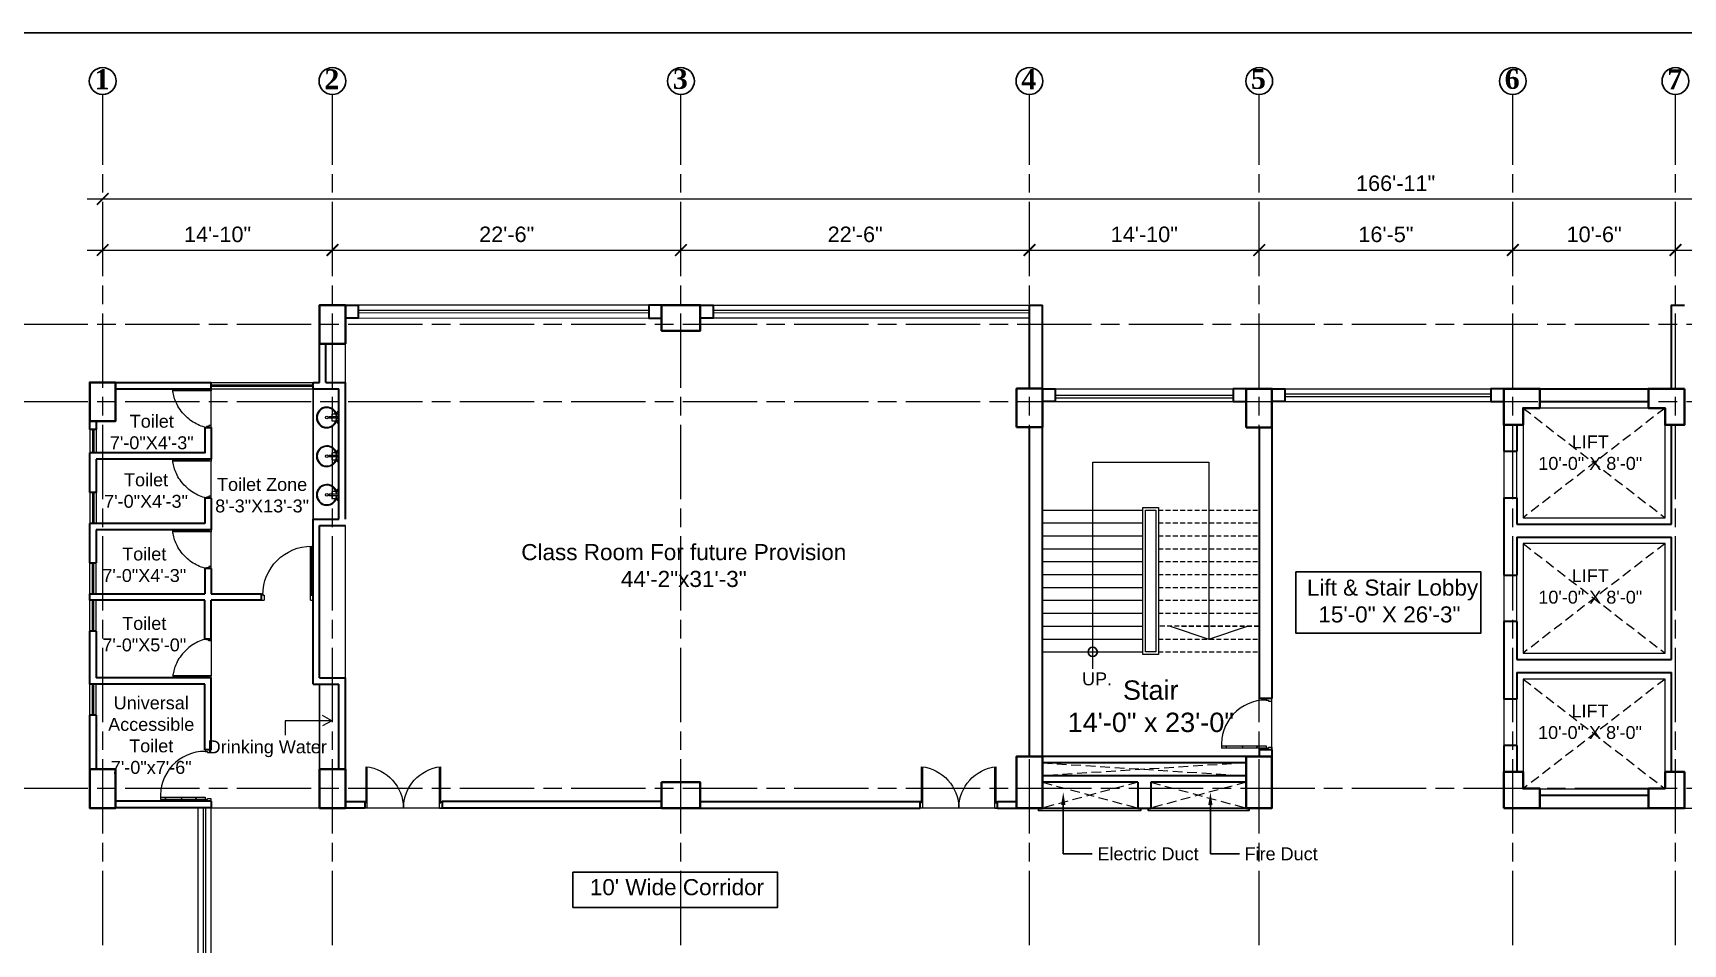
# Model space of a CAD drawing. Header units: inches. Extents: x -12 to 20935469, y -1604 to 24729220.
# Drawn here: x 20831996 to 20833275, y 24710768 to 24711474 of the extents above; entities that cross this region are included whole.
import ezdxf
from ezdxf import colors
from ezdxf.entities.mleader import LeaderData, LeaderLine
from ezdxf.math import Vec2, Vec3

# ---------------------------------------------------------------- set-up
doc = ezdxf.new("R2010")
doc.units = ezdxf.units.IN
doc.header["$LTSCALE"] = 0.03
doc.header["$MEASUREMENT"] = 0
doc.header["$PDMODE"] = 32
doc.header["$PDSIZE"] = 15
doc.linetypes.add('ACAD_ISO08W100', pattern=[36, 24, -3, 6, -3])
doc.linetypes.add('DASHED2', pattern=[0.375, 0.25, -0.125])
for name, color, linetype, lineweight in [('column', 1, 'Continuous', 40), ('Dim Line', 252, 'Continuous', 13), ('Door', 7, 'Continuous', 18), ('Dot', 253, 'Continuous', 0), ('Gas', 21, 'Continuous', 5), ('Glass Line', 252, 'Continuous', 9), ('Grid Line', 252, 'Continuous', 18), ('Hatch', 253, 'Continuous', 15), ('Main Wall', 7, 'Continuous', 30), ('RAIL', 23, 'Continuous', 13), ('STAIR', 46, 'Continuous', 15), ('TOILET FIXTURE', 142, 'Continuous', 5), ('wind.', 150, 'Continuous', 20)]:
    doc.layers.add(name, color=color, linetype=linetype, lineweight=lineweight)
doc.layers.add('FUR', color=251, linetype='Continuous')
doc.layers.add('TEXT', color=7, linetype='Continuous')
doc.styles.add('2', font='swisscl.ttf')
doc.styles.add('RomanS', font='arial.ttf', dxfattribs={"height": 12})
doc.styles.get("Standard").update_dxf_attribs({"font": 'timesbd.ttf'})
doc.dimstyles.new('Aec_Arch_I', dxfattribs={"dimscale": 96, "dimtxt": 12, "dimasz": 0.09375, "dimexe": 0.125, "dimexo": 0.125, "dimgap": 0.0625, "dimtad": 1, "dimdec": 0, "dimzin": 3, "dimdsep": 46, "dimlunit": 4, "dimtxsty": 'RomanS', "dimblk1": 'ARCHTICK', "dimblk2": 'ARCHTICK', "dimsah": 1, "dimcen": 0.09375, "dimdle": 0.125, "dimadec": 0, "dimazin": 0, "dimtfac": 0.75, "dimtdec": 0, "dimtmove": 2, "dimatfit": 3, "dimldrblk": 'ARCHTICK', "dimfxl": 1, "dimfrac": 1, "dimtolj": 1, "dimtzin": 0, "dimarcsym": 0})

# ---------------------------------------------------------------- blocks, each defined once
blk = doc.blocks.new('_ArchTick')
at = {"color": 0, "linetype": 'ByBlock', "lineweight": 35, "const_width": 0.15}
blk.add_lwpolyline([(-0.5, -0.5), (0.5, 0.5)], dxfattribs=at)
blk = doc.blocks.new('*D14')
at = {"layer": 'Defpoints', "color": 0, "transparency": 16777216}
for p in [(20831126.3, 24724578.2), (20830948.3, 24724562.3), (20831126.3, 24724562.3)]:
    blk.add_point(p, dxfattribs=at)
at = {"layer": 'Dim Line', "color": 0, "lineweight": -2, "transparency": 16777216}
for p, q in [((20830948.3, 24724574.3), (20830948.3, 24724590.2)), ((20831126.3, 24724574.3), (20831126.3, 24724590.2)), ((20830936.3, 24724578.2), (20831138.3, 24724578.2))]:
    blk.add_line(p, q, dxfattribs=at)
at = {"layer": 'Dim Line', "color": 0, "lineweight": -2, "transparency": 16777216, "xscale": 9, "yscale": 9, "zscale": 9, "rotation": 180}
blk.add_blockref('_ArchTick', (20830948.3, 24724578.2), dxfattribs=at)
at = {"layer": 'Dim Line', "color": 0, "lineweight": -2, "transparency": 16777216, "xscale": 9, "yscale": 9, "zscale": 9}
blk.add_blockref('_ArchTick', (20831126.3, 24724578.2), dxfattribs=at)
at = {"layer": 'Dim Line', "color": 0, "transparency": 16777216, "insert": (20831037.3, 24724590.3), "char_height": 12, "attachment_point": 5, "style": 'RomanS'}
blk.add_mtext('\\A1;14\'-10"', dxfattribs=at)
blk = doc.blocks.new('*D7')
at = {"layer": 'Defpoints', "color": 0, "transparency": 16777216}
for p in [(20831396.3, 24724578.2), (20831396.3, 24724578.2), (20831126.3, 24724562.3)]:
    blk.add_point(p, dxfattribs=at)
at = {"layer": 'Dim Line', "color": 0, "lineweight": -2, "transparency": 16777216}
for p, q in [((20831126.3, 24724574.3), (20831126.3, 24724590.2)), ((20831114.3, 24724578.2), (20831408.3, 24724578.2))]:
    blk.add_line(p, q, dxfattribs=at)
at = {"layer": 'Dim Line', "color": 0, "lineweight": -2, "transparency": 16777216, "xscale": 9, "yscale": 9, "zscale": 9, "rotation": 180}
blk.add_blockref('_ArchTick', (20831126.3, 24724578.2), dxfattribs=at)
at = {"layer": 'Dim Line', "color": 0, "lineweight": -2, "transparency": 16777216, "xscale": 9, "yscale": 9, "zscale": 9}
blk.add_blockref('_ArchTick', (20831396.3, 24724578.2), dxfattribs=at)
at = {"layer": 'Dim Line', "color": 0, "transparency": 16777216, "insert": (20831261.3, 24724590.3), "char_height": 12, "attachment_point": 5, "style": 'RomanS'}
blk.add_mtext('\\A1;22\'-6"', dxfattribs=at)
blk = doc.blocks.new('*D8')
at = {"layer": 'Defpoints', "color": 0, "transparency": 16777216}
for p in [(20831396.3, 24724578.2), (20831666.3, 24724578.2), (20831666.3, 24724578.2)]:
    blk.add_point(p, dxfattribs=at)
at = {"layer": 'Dim Line', "color": 0, "lineweight": -2, "transparency": 16777216}
blk.add_line((20831384.3, 24724578.2), (20831678.3, 24724578.2), dxfattribs=at)
at = {"layer": 'Dim Line', "color": 0, "lineweight": -2, "transparency": 16777216, "xscale": 9, "yscale": 9, "zscale": 9, "rotation": 180}
blk.add_blockref('_ArchTick', (20831396.3, 24724578.2), dxfattribs=at)
at = {"layer": 'Dim Line', "color": 0, "lineweight": -2, "transparency": 16777216, "xscale": 9, "yscale": 9, "zscale": 9}
blk.add_blockref('_ArchTick', (20831666.3, 24724578.2), dxfattribs=at)
at = {"layer": 'Dim Line', "color": 0, "transparency": 16777216, "insert": (20831531.3, 24724590.3), "char_height": 12, "attachment_point": 5, "style": 'RomanS'}
blk.add_mtext('\\A1;22\'-6"', dxfattribs=at)
blk = doc.blocks.new('*D9')
at = {"layer": 'Defpoints', "color": 0, "transparency": 16777216}
for p in [(20831666.3, 24724578.2), (20831844.3, 24724578.2), (20831844.3, 24724578.2)]:
    blk.add_point(p, dxfattribs=at)
at = {"layer": 'Dim Line', "color": 0, "lineweight": -2, "transparency": 16777216}
blk.add_line((20831654.3, 24724578.2), (20831856.3, 24724578.2), dxfattribs=at)
at = {"layer": 'Dim Line', "color": 0, "lineweight": -2, "transparency": 16777216, "xscale": 9, "yscale": 9, "zscale": 9, "rotation": 180}
blk.add_blockref('_ArchTick', (20831666.3, 24724578.2), dxfattribs=at)
at = {"layer": 'Dim Line', "color": 0, "lineweight": -2, "transparency": 16777216, "xscale": 9, "yscale": 9, "zscale": 9}
blk.add_blockref('_ArchTick', (20831844.3, 24724578.2), dxfattribs=at)
at = {"layer": 'Dim Line', "color": 0, "transparency": 16777216, "insert": (20831755.3, 24724590.3), "char_height": 12, "attachment_point": 5, "style": 'RomanS'}
blk.add_mtext('\\A1;14\'-10"', dxfattribs=at)
blk = doc.blocks.new('*D21')
at = {"layer": 'Defpoints', "color": 0, "transparency": 16777216}
for p in [(20831844.3, 24724578.2), (20832040.8, 24724578.2), (20832040.8, 24724578.2)]:
    blk.add_point(p, dxfattribs=at)
at = {"layer": 'Dim Line', "color": 0, "lineweight": -2, "transparency": 16777216}
for p, q in [((20831832.3, 24724578.2), (20832052.8, 24724578.2)), ((20831844.3, 24724566.2), (20831844.3, 24724566.2)), ((20832040.8, 24724566.2), (20832040.8, 24724566.2))]:
    blk.add_line(p, q, dxfattribs=at)
at = {"layer": 'Dim Line', "color": 0, "lineweight": -2, "transparency": 16777216, "xscale": 9, "yscale": 9, "zscale": 9, "rotation": 180}
blk.add_blockref('_ArchTick', (20831844.3, 24724578.2), dxfattribs=at)
at = {"layer": 'Dim Line', "color": 0, "lineweight": -2, "transparency": 16777216, "xscale": 9, "yscale": 9, "zscale": 9}
blk.add_blockref('_ArchTick', (20832040.8, 24724578.2), dxfattribs=at)
at = {"layer": 'Dim Line', "color": 0, "transparency": 16777216, "insert": (20831942.5, 24724590.3), "char_height": 12, "attachment_point": 5, "style": 'RomanS'}
blk.add_mtext('\\A1;16\'-5"', dxfattribs=at)
blk = doc.blocks.new('*D22')
at = {"layer": 'Defpoints', "color": 0, "transparency": 16777216}
for p in [(20832040.8, 24724578.2), (20832166.8, 24724578.2), (20832166.8, 24724578.2)]:
    blk.add_point(p, dxfattribs=at)
at = {"layer": 'Dim Line', "color": 0, "lineweight": -2, "transparency": 16777216}
for p, q in [((20832028.8, 24724578.2), (20832178.8, 24724578.2)), ((20832040.8, 24724566.2), (20832040.8, 24724566.2)), ((20832166.8, 24724566.2), (20832166.8, 24724566.2))]:
    blk.add_line(p, q, dxfattribs=at)
at = {"layer": 'Dim Line', "color": 0, "lineweight": -2, "transparency": 16777216, "xscale": 9, "yscale": 9, "zscale": 9, "rotation": 180}
blk.add_blockref('_ArchTick', (20832040.8, 24724578.2), dxfattribs=at)
at = {"layer": 'Dim Line', "color": 0, "lineweight": -2, "transparency": 16777216, "xscale": 9, "yscale": 9, "zscale": 9}
blk.add_blockref('_ArchTick', (20832166.8, 24724578.2), dxfattribs=at)
at = {"layer": 'Dim Line', "color": 0, "transparency": 16777216, "insert": (20832103.8, 24724590.3), "char_height": 12, "attachment_point": 5, "style": 'RomanS'}
blk.add_mtext('\\A1;10\'-6"', dxfattribs=at)
blk = doc.blocks.new('*D23')
at = {"layer": 'Defpoints', "color": 0, "transparency": 16777216}
for p in [(20832166.8, 24724578.2), (20832473.8, 24724578.2), (20832473.8, 24724578.2)]:
    blk.add_point(p, dxfattribs=at)
at = {"layer": 'Dim Line', "color": 0, "lineweight": -2, "transparency": 16777216}
for p, q in [((20832154.8, 24724578.2), (20832485.8, 24724578.2)), ((20832166.8, 24724566.2), (20832166.8, 24724566.2)), ((20832473.8, 24724566.2), (20832473.8, 24724566.2))]:
    blk.add_line(p, q, dxfattribs=at)
at = {"layer": 'Dim Line', "color": 0, "lineweight": -2, "transparency": 16777216, "xscale": 9, "yscale": 9, "zscale": 9, "rotation": 180}
blk.add_blockref('_ArchTick', (20832166.8, 24724578.2), dxfattribs=at)
at = {"layer": 'Dim Line', "color": 0, "lineweight": -2, "transparency": 16777216, "xscale": 9, "yscale": 9, "zscale": 9}
blk.add_blockref('_ArchTick', (20832473.8, 24724578.2), dxfattribs=at)
at = {"layer": 'Dim Line', "color": 0, "transparency": 16777216, "insert": (20832320.3, 24724590.3), "char_height": 12, "attachment_point": 5, "style": 'RomanS'}
blk.add_mtext('\\A1;25\'-7"', dxfattribs=at)
blk = doc.blocks.new('*D13')
at = {"layer": 'Defpoints', "color": 0, "transparency": 16777216}
for p in [(20830948.3, 24724610.7), (20832951.8, 24724617.8), (20832951.8, 24724610.7)]:
    blk.add_point(p, dxfattribs=at)
at = {"layer": 'Dim Line', "color": 0, "lineweight": -2, "transparency": 16777216}
for p, q in [((20830948.3, 24724622.7), (20830948.3, 24724629.8)), ((20832951.8, 24724622.7), (20832951.8, 24724629.8)), ((20830936.3, 24724617.8), (20832963.8, 24724617.8))]:
    blk.add_line(p, q, dxfattribs=at)
at = {"layer": 'Dim Line', "color": 0, "lineweight": -2, "transparency": 16777216, "xscale": 9, "yscale": 9, "zscale": 9, "rotation": 180}
blk.add_blockref('_ArchTick', (20830948.3, 24724617.8), dxfattribs=at)
at = {"layer": 'Dim Line', "color": 0, "lineweight": -2, "transparency": 16777216, "xscale": 9, "yscale": 9, "zscale": 9}
blk.add_blockref('_ArchTick', (20832951.8, 24724617.8), dxfattribs=at)
at = {"layer": 'Dim Line', "color": 0, "transparency": 16777216, "insert": (20831950, 24724629.9), "char_height": 12, "attachment_point": 5, "style": 'RomanS'}
blk.add_mtext('\\A1;166\'-11"', dxfattribs=at)
blk = doc.blocks.new('A$C36295410')
at = {"layer": 'Door'}
for p, q in [((1, 4), (1, 32)), ((2, 0), (2, 32)), ((58, 0), (58, 32)), ((59, 4), (59, 32)), ((1, 5), (0, 5)), ((2, 4), (1, 4)), ((58, 4), (59, 4)), ((59, 5), (60, 5)), ((2, 0), (0, 0)), ((58, 0), (60, 0))]:
    blk.add_line(p, q, dxfattribs=at)
for centre, start, end in [((-2.5, -0.3), 0.5906, 83.7783), ((62.5, -0.3), 96.2217, 179.4094)]:
    blk.add_arc(centre, 32.5, start, end, dxfattribs=at)
blk = doc.blocks.new('Door_45')
at = {"layer": 'Door'}
for p, q in [((1.5, 5), (1.5, 44)), ((3.5, 44), (3.5, 5)), ((1.5, 40), (2.2, 40)), ((2.2, 40), (2.2, 39.5)), ((2.2, 39.5), (2.7, 39.5)), ((2.7, 39.5), (2.7, 40)), ((2.7, 40), (3.5, 40)), ((1.5, 25.8), (2.2, 25.8)), ((2.2, 25.8), (2.2, 25.3)), ((2.2, 25.3), (2.7, 25.3)), ((2.7, 25.8), (3.5, 25.8)), ((2.7, 25.3), (2.7, 25.8)), ((0, 0), (0, 5)), ((0, 5), (1.5, 5)), ((1.5, 12.6), (2.2, 12.6)), ((3.5, 5), (1.5, 5)), ((1.5, 5), (1.5, 3)), ((1.5, 3), (2.5, 3)), ((2.2, 12.6), (2.2, 13.1)), ((2.2, 13.1), (2.7, 13.1)), ((2.5, 3), (2.5, 0)), ((2.7, 13.1), (2.7, 12.6)), ((2.7, 12.6), (3.5, 12.6)), ((42.5, 3), (42.5, 0)), ((43.5, 3), (42.5, 3)), ((45, 5), (43.5, 5)), ((43.5, 5), (43.5, 3)), ((45, 0), (45, 5)), ((2.5, 0), (0, 0)), ((42.5, 0), (45, 0))]:
    blk.add_line(p, q, dxfattribs=at)
blk.add_arc((4.7, 5.3), 38.8, 359.6233, 94.6685, dxfattribs=at)
blk = doc.blocks.new('sssss-flat-876')
at = {"layer": 'Door', "linetype": 'Continuous', "ltscale": 3}
blk.add_line((3666.5, 84027.2), (3666.5, 84055.7), dxfattribs=at)
at = {"layer": 'Door', "linetype": 'Continuous', "ltscale": 3, "extrusion": (-7.21527e-09, -3.35624e-18, 1), "elevation": 0}
for points in [[(3666.5, 84057.2), (3666.5, 84055.7), (3668.4, 84055.7), (3668.4, 84056.5), (3670.2, 84056.5), (3670.2, 84057.2)], [(3668.4, 84055.7), (3696.2, 84055.7), (3696.2, 84056.5), (3668.4, 84056.5)]]:
    blk.add_lwpolyline(points, close=True, dxfattribs=at)
at = {"layer": 'Door', "linetype": 'Continuous', "ltscale": 3, "flags": 128}
blk.add_lwpolyline([(3670.2, 84027.2, 0.04096), (3675.5, 84028.9, 0.082496), (3684.9, 84034.8, 0.052187), (3689.7, 84040, 0.043988), (3692.9, 84045, 0.036571), (3694.8, 84049.6, 0.034751), (3695.9, 84054.2, 0.011435), (3696.2, 84055.7)], format="xyb", dxfattribs=at)
at = {"layer": 'Door', "linetype": 'Continuous', "ltscale": 3}
blk.add_lwpolyline([(3666.5, 84027.2), (3666.5, 84028.7), (3668.4, 84028.7), (3668.4, 84027.9), (3670.2, 84027.9), (3670.2, 84027.2)], close=True, dxfattribs=at)
blk = doc.blocks.new('7-flat-72')
at = {"layer": 'Glass Line', "color": 8, "ltscale": 20}
for p, q in [((-64476.6, 376959.4), (-64476.6, 376966.6)), ((-64475.5, 376966.6), (-64476.6, 376966.6)), ((-64475.5, 376959.4), (-64475.5, 376966.6)), ((-64478.7, 376960.5), (-64480.3, 376960.5)), ((-64480.3, 376959.5), (-64480.3, 376960.5)), ((-64480.3, 376959.5), (-64480.3, 376960.5)), ((-64478.7, 376959.5), (-64480.3, 376959.5)), ((-64480.3, 376959.1), (-64480.3, 376959.4)), ((-64478.7, 376959.4), (-64480.3, 376959.4)), ((-64478.7, 376959.1), (-64480.3, 376959.1)), ((-64480.2, 376959.4), (-64480.2, 376959.5)), ((-64480.1, 376959.5), (-64480.1, 376960.5)), ((-64479.9, 376959.5), (-64479.9, 376960.5)), ((-64479.5, 376959.5), (-64479.5, 376960.5)), ((-64479.1, 376959.5), (-64479.1, 376960.5)), ((-64478.9, 376959.5), (-64478.9, 376960.5)), ((-64478.9, 376959.4), (-64478.9, 376959.5)), ((-64478.8, 376959.5), (-64478.8, 376960.5)), ((-64478.7, 376959.5), (-64478.7, 376960.5)), ((-64478.7, 376959.1), (-64478.7, 376959.4)), ((-64475.1, 376959.4), (-64476.9, 376959.4)), ((-64476.9, 376959.1), (-64476.9, 376959.4)), ((-64475.1, 376959.1), (-64476.9, 376959.1)), ((-64475.1, 376959.1), (-64475.1, 376959.4)), ((-64473.3, 376960.5), (-64471.7, 376960.5)), ((-64473.3, 376959.5), (-64473.3, 376960.5)), ((-64473.3, 376959.5), (-64473.3, 376960.5)), ((-64473.3, 376959.5), (-64471.7, 376959.5)), ((-64473.3, 376959.1), (-64473.3, 376959.4)), ((-64473.3, 376959.4), (-64471.7, 376959.4)), ((-64473.3, 376959.1), (-64471.7, 376959.1)), ((-64473.1, 376959.5), (-64473.1, 376960.5)), ((-64473.1, 376959.4), (-64473.1, 376959.5)), ((-64472.9, 376959.5), (-64472.9, 376960.5)), ((-64472.5, 376959.5), (-64472.5, 376960.5)), ((-64472.1, 376959.5), (-64472.1, 376960.5)), ((-64471.9, 376959.5), (-64471.9, 376960.5)), ((-64471.9, 376959.4), (-64471.9, 376959.5)), ((-64471.8, 376959.5), (-64471.8, 376960.5)), ((-64471.7, 376959.5), (-64471.7, 376960.5)), ((-64471.7, 376959.1), (-64471.7, 376959.4))]:
    blk.add_line(p, q, dxfattribs=at)
blk.add_circle((-64476, 376968.4, 0), 1.08, dxfattribs=at)
for radius, start, end in [(8.1, 273.8334, 266.1883), (7.55, 274.115, 265.9068)]:
    blk.add_arc((-64476, 376968.4, 0), radius, start, end, dxfattribs=at)
blk = doc.blocks.new('SFSFSFS-flat-72')
at = {"layer": 'TOILET FIXTURE', "ltscale": 0.2}
blk.add_lwpolyline([(-3918.5, -3608.1), (-3918.5, -3602.7), (-3923.9, -3602.7), (-3923.9, -3608.1)], close=True, dxfattribs=at)
at = {"layer": 'TOILET FIXTURE', "ltscale": 20}
blk.add_blockref('7-flat-72', (60554.8, -380567.2), dxfattribs=at)
blk = doc.blocks.new('$D40')
at = {"layer": 'Door'}
for p, q in [((1, 4), (1, 42)), ((2, 0), (2, 42)), ((1, 5), (0, 5)), ((2, 0), (0, 0)), ((2, 4), (1, 4)), ((39, 4), (38, 4)), ((38, 4), (38, 0)), ((40, 0), (38, 0)), ((40, 5), (39, 5)), ((39, 5), (39, 4))]:
    blk.add_line(p, q, dxfattribs=at)
blk.add_arc((1, 4), 38, 0, 90, dxfattribs=at)
blk = doc.blocks.new('fff')
at = {"layer": 'Grid Line', "color": 252, "linetype": 'ACAD_ISO08W100', "lineweight": 9, "ltscale": 80, "true_color": 0x939598}
for p, q in [((20830948.3, 24723521.1), (20830948.3, 24724698.8)), ((20831126.3, 24723521.1), (20831126.3, 24724698.8)), ((20831396.3, 24723521.1), (20831396.3, 24724698.8)), ((20831666.3, 24723521.1), (20831666.3, 24724698.8)), ((20831844.3, 24723521.1), (20831844.3, 24724698.8)), ((20832040.8, 24723521.1), (20832040.8, 24724698.8)), ((20832166.8, 24723521.1), (20832166.8, 24724698.8)), ((20833096.9, 24724520.6), (20830726.1, 24724520.6)), ((20833096.9, 24724460.6), (20830726.1, 24724460.6)), ((20833096.9, 24724160.7), (20830726.1, 24724160.7))]:
    blk.add_line(p, q, dxfattribs=at)
at = {"layer": 'Dim Line'}
for base, p1, p2, picture, middle in [((20832951.7523, 24724617.8128), (20830948.3088, 24724610.7482), (20832951.7523, 24724610.7482), '*D13', (20831950.0306, 24724629.9397)), ((20831126.3, 24724578.2), (20830948.3, 24724562.3), (20831126.3, 24724562.3), '*D14', (20831037.3, 24724590.3)), ((20831396.3, 24724578.2), (20831126.3, 24724562.3), (20831396.3, 24724578.2), '*D7', (20831261.3, 24724590.3)), ((20831666.3, 24724578.2), (20831396.3, 24724578.2), (20831666.3, 24724578.2), '*D8', (20831531.3, 24724590.3)), ((20831844.3, 24724578.2), (20831666.3, 24724578.2), (20831844.3, 24724578.2), '*D9', (20831755.3, 24724590.3)), ((20832040.7792, 24724578.1666), (20831844.25, 24724578.1666), (20832040.7792, 24724578.1666), '*D21', (20831942.5146, 24724590.2934)), ((20832166.8, 24724578.2), (20832040.8, 24724578.2), (20832166.8, 24724578.2), '*D22', (20832103.8, 24724590.3)), ((20832473.8, 24724578.2), (20832166.8, 24724578.2), (20832473.8, 24724578.2), '*D23', (20832320.3, 24724590.3))]:
    dim = blk.add_linear_dim(base=base, p1=p1, p2=p2, dimstyle='Aec_Arch_I', dxfattribs=at)
    dim.commit()
    dim.dimension.update_dxf_attribs({"geometry": picture, "text_midpoint": middle})

msp = doc.modelspace()

# ---------------------------------------------------------------- linework, layer by layer
for p, q in [((20832213.4, 24711096.9), (20832213.4, 24711197.9)), ((20832218.4, 24710903), (20832218.4, 24710969)), ((20832129.4, 24710878.2), (20832134.4, 24710878.2))]:
    msp.add_line(p, q)
for points in [[(20832974.8, 24711056.1), (20833118.1, 24711056.1), (20833118.1, 24711008.5), (20832974.8, 24711008.5)], [(20832775.3, 24710873), (20832854.6, 24710873), (20832854.6, 24710871), (20832775.3, 24710871)], [(20832860.4, 24710873), (20832938.6, 24710873), (20832938.6, 24710871), (20832860.4, 24710871)], [(20832414.7, 24710823.2), (20832573.3, 24710823.2), (20832573.3, 24710795.9), (20832414.7, 24710795.9)]]:
    msp.add_lwpolyline(points, close=True)
msp.add_circle((20832817.4, 24710994), 3.61)
at = {"layer": 'column', "lineweight": 40, "ltscale": 20}
for points in [[(20832238.4, 24711262.9), (20832218.4, 24711262.9), (20832218.4, 24711232.9), (20832238.4, 24711232.9)], [(20832483.4, 24711262.9), (20832483.4, 24711242.9), (20832513.4, 24711242.9), (20832513.4, 24711262.9)], [(20832060.4, 24711202.9), (20832040.4, 24711202.9), (20832040.4, 24711172.9), (20832060.4, 24711172.9)], [(20832758.4, 24711168.1), (20832778.4, 24711168.1), (20832778.4, 24711198.1), (20832758.4, 24711198.1)], [(20832936.3, 24711168), (20832956.3, 24711168), (20832956.3, 24711198), (20832936.3, 24711198)], [(20832758.4, 24710873), (20832778.4, 24710873), (20832778.4, 24710913), (20832758.4, 24710913)], [(20832936.3, 24710873), (20832956.3, 24710873), (20832956.3, 24710913), (20832936.3, 24710913)], [(20832060.4, 24710903), (20832040.4, 24710903), (20832040.4, 24710873), (20832060.4, 24710873)], [(20832238.4, 24710903), (20832218.4, 24710903), (20832218.4, 24710873), (20832238.4, 24710873)], [(20832483.4, 24710893), (20832483.4, 24710873), (20832513.4, 24710873), (20832513.4, 24710893)]]:
    msp.add_lwpolyline(points, close=True, dxfattribs=at)
for points in [[(20833135.9, 24711198), (20833163.9, 24711198), (20833163.9, 24711183), (20833150.9, 24711183), (20833150.9, 24711170), (20833135.9, 24711170), (20833135.9, 24711198)], [(20833275.9, 24711198), (20833247.9, 24711198), (20833247.9, 24711183), (20833260.9, 24711183), (20833260.9, 24711170), (20833275.9, 24711170), (20833275.9, 24711198)], [(20833135.9, 24710873), (20833163.9, 24710873), (20833163.9, 24710888), (20833150.9, 24710888), (20833150.9, 24710901), (20833135.9, 24710901), (20833135.9, 24710873)], [(20833275.9, 24710873), (20833247.9, 24710873), (20833247.9, 24710888), (20833260.9, 24710888), (20833260.9, 24710901), (20833275.9, 24710901), (20833275.9, 24710873)]]:
    msp.add_lwpolyline(points, dxfattribs=at)
at = {"layer": 'Defpoints'}
msp.add_lwpolyline([(20831795.9, 24711473.8), (20834234.7, 24711473.8), (20834234.7, 24710015.2), (20831795.9, 24710015.2)], close=True, dxfattribs=at)
at = {"layer": 'Dot', "linetype": 'DASHED2', "lineweight": 0, "ltscale": 1000}
for p, q in [((20832778.4, 24710908), (20832936.3, 24710898)), ((20832936.3, 24710908), (20832778.4, 24710898)), ((20832852.4, 24710893), (20832778.4, 24710873)), ((20832778.4, 24710893), (20832852.4, 24710873)), ((20832862.4, 24710893), (20832936.3, 24710873)), ((20832936.3, 24710893), (20832862.4, 24710873))]:
    msp.add_line(p, q, dxfattribs=at)
for points in [[(20833150.8, 24711183), (20833260.9, 24711098), (20833260.9, 24711183), (20833150.8, 24711098)], [(20833150.8, 24711078), (20833260.9, 24710993), (20833260.9, 24711078), (20833150.8, 24710993)], [(20833150.9, 24710973), (20833260.9, 24710887.9), (20833260.9, 24710973), (20833150.9, 24710887.9)]]:
    msp.add_lwpolyline(points, dxfattribs=at)
at = {"layer": 'Gas', "color": 0, "lineweight": 5}
for points in [[(20833150.8, 24711098), (20833260.9, 24711098), (20833260.9, 24711183), (20833150.8, 24711183)], [(20832868.3, 24710992), (20832856.3, 24710992), (20832856.3, 24711106), (20832868.3, 24711106)], [(20832866.3, 24710994), (20832858.3, 24710994), (20832858.3, 24711104), (20832866.3, 24711104)], [(20833150.8, 24710993), (20833260.9, 24710993), (20833260.9, 24711078), (20833150.8, 24711078)], [(20833150.9, 24710887.9), (20833260.9, 24710887.9), (20833260.9, 24710973), (20833150.9, 24710973)]]:
    msp.add_lwpolyline(points, close=True, dxfattribs=at)
at = {"layer": 'Gas', "color": 0, "lineweight": 35}
msp.add_lwpolyline([(20833135.9, 24710873), (20833135.9, 24710873)], dxfattribs=at)
at = {"layer": 'Hatch', "lineweight": 5}
for p, q in [((20832238.4, 24711202.9), (20832238.4, 24711232.9)), ((20832238.4, 24710974), (20832238.4, 24711091.9))]:
    msp.add_line(p, q, dxfattribs=at)
at = {"layer": 'Hatch', "lineweight": 0}
msp.add_lwpolyline([(20832134.4, 24710873.2), (20832956.3, 24710873.2), (20832956.3, 24711188), (20833135.9, 24711187.9), (20833135.9, 24710873), (20833969.9, 24710873), (20833969.9, 24710753), (20833865.9, 24710753), (20833590.9, 24710753), (20833275.9, 24710752.9), (20833275.9, 24710611.9), (20832956.3, 24710611.9), (20832956.3, 24710753), (20832134.4, 24710752.8)], close=True, dxfattribs=at)
at = {"layer": 'Main Wall', "lineweight": 30}
for p, q in [((20832768.4, 24711262.9), (20832778.4, 24711262.9)), ((20832768.4, 24711198.1), (20832768.4, 24711262.9)), ((20832778.4, 24711198), (20832778.4, 24711262.9)), ((20832218.4, 24711202.9), (20832218.4, 24711232.9)), ((20832223.4, 24711202.9), (20832223.4, 24711232.9)), ((20832768.4, 24711216.9), (20832768.4, 24711216.9)), ((20832060.4, 24711202.9), (20832134.4, 24711202.9)), ((20832134.4, 24711197.9), (20832134.4, 24711202.9)), ((20832213.4, 24711202.9), (20832218.4, 24711202.9)), ((20832213.4, 24711197.9), (20832213.4, 24711202.9)), ((20832223.4, 24711202.9), (20832238.4, 24711202.9)), ((20832238.4, 24711096.9), (20832238.4, 24711202.9)), ((20832768.4, 24711210.9), (20832768.4, 24711210.9)), ((20832060.4, 24711197.9), (20832134.4, 24711197.9)), ((20832213.4, 24711197.9), (20832233.4, 24711197.9)), ((20832233.4, 24711096.9), (20832233.4, 24711197.9)), ((20832778.4, 24710913), (20832778.4, 24711188)), ((20833163.9, 24711198), (20833265.9, 24711198)), ((20833163.9, 24711188), (20833247.9, 24711188)), ((20832040.4, 24711166.3), (20832040.4, 24711172.9)), ((20832129.4, 24711167.9), (20832134.4, 24711167.9)), ((20832768.4, 24710913), (20832768.4, 24711168.1)), ((20832946.3, 24711168), (20832946.3, 24710958)), ((20832956.3, 24711168), (20832956.3, 24710958)), ((20832040.4, 24711117.6), (20832040.4, 24711148.3)), ((20833135.9, 24711149.5), (20833145.9, 24711149.5)), ((20832134.4, 24711143.3), (20832045.4, 24711143.3)), ((20832129.4, 24711113.3), (20832129.4, 24711093.6)), ((20832134.4, 24711113.3), (20832129.4, 24711113.3)), ((20833135.9, 24711113.5), (20833145.9, 24711113.5)), ((20832213.4, 24711039), (20832213.4, 24711096.9)), ((20832213.4, 24711096.9), (20832233.4, 24711096.9)), ((20832129.4, 24711093.6), (20832040.4, 24711093.6)), ((20832040.4, 24711063), (20832040.4, 24711093.6)), ((20832134.4, 24711088.6), (20832045.4, 24711088.6)), ((20832045.4, 24711088.6), (20832045.4, 24711063)), ((20832218.4, 24710974), (20832218.4, 24711091.9)), ((20832218.4, 24711091.9), (20832238.4, 24711091.9)), ((20833145.9, 24711093), (20833265.9, 24711093)), ((20833145.9, 24711083), (20833265.9, 24711083)), ((20832040.4, 24711063), (20832045.4, 24711063)), ((20832134.4, 24711058.6), (20832129.4, 24711058.6)), ((20833135.9, 24711053.5), (20833145.9, 24711053.5)), ((20832040.4, 24711039), (20832129.4, 24711039)), ((20832040.4, 24711034), (20832040.4, 24711039)), ((20832129.4, 24711034), (20832040.4, 24711034)), ((20832129.4, 24711004), (20832129.4, 24711034)), ((20832134.4, 24711004), (20832134.4, 24711034)), ((20832173.4, 24711034), (20832134.4, 24711034)), ((20832173.4, 24711034), (20832173.4, 24711039)), ((20832213.4, 24710969), (20832213.4, 24711039)), ((20832045.4, 24711010), (20832040.4, 24711010)), ((20832040.4, 24710969), (20832040.4, 24711010)), ((20832045.4, 24711010), (20832045.4, 24710974)), ((20833145.9, 24711017.5), (20833135.9, 24711017.5)), ((20832134.4, 24711004), (20832129.4, 24711004)), ((20833145.9, 24710988), (20833265.9, 24710988)), ((20832129.4, 24710969), (20832040.4, 24710969)), ((20832134.4, 24710974), (20832045.4, 24710974)), ((20832129.4, 24710918.2), (20832129.4, 24710969)), ((20832134.4, 24710918.2), (20832134.4, 24710974)), ((20832213.4, 24710969), (20832233.4, 24710969)), ((20832218.4, 24710974), (20832238.4, 24710974)), ((20832233.4, 24710903), (20832233.4, 24710969)), ((20832238.4, 24710903), (20832238.4, 24710974)), ((20833145.9, 24710978), (20833265.9, 24710978)), ((20832956.3, 24710958), (20832946.3, 24710958)), ((20833145.9, 24710957.5), (20833135.9, 24710957.5)), ((20832040.4, 24710903), (20832040.4, 24710945)), ((20832045.4, 24710945), (20832040.4, 24710945)), ((20832045.4, 24710945), (20832045.4, 24710903)), ((20832134.4, 24710918.2), (20832129.4, 24710918.2)), ((20832946.3, 24710918), (20832946.3, 24710913)), ((20832956.3, 24710918), (20832946.3, 24710918)), ((20832956.3, 24710918), (20832956.3, 24710913)), ((20833145.9, 24710921.5), (20833135.9, 24710921.5)), ((20832936.3, 24710913), (20832778.4, 24710913)), ((20832936.3, 24710908), (20832778.4, 24710908)), ((20832936.3, 24710898), (20832778.4, 24710898)), ((20832852.4, 24710893), (20832778.4, 24710893)), ((20832852.4, 24710893), (20832852.4, 24710873)), ((20832936.3, 24710893), (20832862.4, 24710893)), ((20832862.4, 24710893), (20832862.4, 24710873)), ((20832134.4, 24710878.2), (20832060.4, 24710878.2)), ((20832134.4, 24710873.2), (20832060.4, 24710873.2)), ((20832134.4, 24710878.2), (20832134.4, 24710873.2)), ((20832238.4, 24710878), (20832253.4, 24710878)), ((20832253.4, 24710873), (20832238.4, 24710873)), ((20832253.4, 24710878), (20832253.4, 24710873)), ((20832483.4, 24710878), (20832313.4, 24710878)), ((20832313.4, 24710878), (20832313.4, 24710873)), ((20832483.4, 24710873), (20832313.4, 24710873)), ((20832508.4, 24710873), (20832683.7, 24710873)), ((20832513.4, 24710878), (20832683.7, 24710878)), ((20832683.7, 24710873), (20832683.7, 24710878)), ((20832743.7, 24710873), (20832743.7, 24710878)), ((20832743.7, 24710878), (20832758.4, 24710878)), ((20832743.7, 24710873), (20832758.4, 24710873)), ((20832852.4, 24710873), (20832862.4, 24710873)), ((20833135.9, 24710873), (20833247.9, 24710873)), ((20833163.9, 24710873), (20833247.9, 24710873))]:
    msp.add_line(p, q, dxfattribs=at)
for points in [[(20832238.4, 24711262.9), (20832248.4, 24711262.9), (20832248.4, 24711252.8), (20832238.4, 24711252.8)], [(20832483.4, 24711262.9), (20832473.4, 24711262.9), (20832473.4, 24711252.8), (20832483.4, 24711252.8)], [(20832513.4, 24711262.9), (20832523.4, 24711262.9), (20832523.4, 24711252.8), (20832513.4, 24711252.8)], [(20833265.9, 24711198), (20833265.9, 24711262.9), (20833275.9, 24711262.9)], [(20832778.4, 24711198), (20832788.4, 24711198), (20832788.4, 24711188), (20832778.4, 24711188)], [(20832936.3, 24711198), (20832926.3, 24711198), (20832926.3, 24711188), (20832936.3, 24711188)], [(20832956.3, 24711198), (20832966.3, 24711198), (20832966.3, 24711188), (20832956.3, 24711188)], [(20833135.9, 24711198), (20833125.9, 24711198), (20833125.9, 24711188), (20833135.9, 24711188)], [(20832129.4, 24711167.9), (20832129.4, 24711148.3), (20832040.4, 24711148.3)], [(20832045.4, 24711166.3), (20832040.4, 24711166.3)], [(20832045.4, 24711172.9), (20832045.4, 24711166.3)], [(20832134.4, 24711167.9), (20832134.4, 24711143.3)], [(20833135.9, 24711170), (20833135.9, 24711149.5)], [(20833145.9, 24711170), (20833145.9, 24711149.5)], [(20833265.9, 24711093), (20833265.9, 24711170)], [(20832045.4, 24711143.3), (20832045.4, 24711117.6)], [(20832045.4, 24711117.6), (20832040.4, 24711117.6)], [(20832134.4, 24711113.3), (20832134.4, 24711088.6)], [(20833135.9, 24711113.5), (20833135.9, 24711053.5)], [(20833145.9, 24711113.5), (20833145.9, 24711093)], [(20833145.9, 24711083), (20833145.9, 24711053.5)], [(20833265.9, 24710988), (20833265.9, 24711083)], [(20832129.4, 24711058.6), (20832129.4, 24711039)], [(20832134.4, 24711058.6), (20832134.4, 24711039)], [(20832134.4, 24711039), (20832173.4, 24711039)], [(20833135.9, 24711017.5), (20833135.9, 24710957.5)], [(20833145.9, 24711017.5), (20833145.9, 24710988)], [(20833145.9, 24710978), (20833145.9, 24710957.5)], [(20833265.9, 24710901), (20833265.9, 24710978)], [(20833135.9, 24710921.5), (20833135.9, 24710901), (20833135.9, 24710901)], [(20833145.9, 24710921.5), (20833145.9, 24710901)], [(20833163.9, 24710883), (20833247.9, 24710883)]]:
    msp.add_lwpolyline(points, dxfattribs=at)
at = {"layer": 'Main Wall', "lineweight": 13}
for points in [[(20833135.9, 24711113.5), (20833145.9, 24711113.5), (20833145.9, 24711149.5), (20833135.9, 24711149.5)], [(20833135.9, 24711017.5), (20833145.9, 24711017.5), (20833145.9, 24711053.5), (20833135.9, 24711053.5)], [(20833135.9, 24710921.5), (20833145.9, 24710921.5), (20833145.9, 24710957.5), (20833135.9, 24710957.5)]]:
    msp.add_lwpolyline(points, close=True, dxfattribs=at)
at = {"layer": 'RAIL', "lineweight": 9}
for p, q in [((20832817.4, 24710980.9), (20832817.4, 24711141)), ((20832817.4, 24711141), (20832907.3, 24711141)), ((20832907.3, 24711141), (20832907.3, 24711004)), ((20832877.3, 24711014), (20832907.3, 24711004)), ((20832907.3, 24711004), (20832937.3, 24711014))]:
    msp.add_line(p, q, dxfattribs=at)
at = {"layer": 'STAIR', "color": 32, "lineweight": 5}
for p, q in [((20832778.4, 24711104), (20832856.3, 24711104)), ((20832778.4, 24711094), (20832856.3, 24711094)), ((20832778.4, 24711084), (20832856.3, 24711084)), ((20832778.4, 24711074), (20832856.3, 24711074)), ((20832778.4, 24711064), (20832856.3, 24711064)), ((20832778.4, 24711054), (20832856.3, 24711054)), ((20832778.4, 24711044), (20832856.3, 24711044)), ((20832778.4, 24711034), (20832856.3, 24711034)), ((20832778.4, 24711024), (20832856.3, 24711024)), ((20832778.4, 24711014), (20832856.3, 24711014)), ((20832778.4, 24711004), (20832856.3, 24711004)), ((20832778.4, 24710994), (20832856.3, 24710994))]:
    msp.add_line(p, q, dxfattribs=at)
at = {"layer": 'STAIR', "color": 32, "linetype": 'DASHED2', "lineweight": 5, "ltscale": 500}
for p, q in [((20832868.3, 24711104), (20832946.3, 24711104)), ((20832868.3, 24711094), (20832946.3, 24711094)), ((20832868.3, 24711084), (20832946.3, 24711084)), ((20832868.3, 24711074), (20832946.3, 24711074)), ((20832868.3, 24711064), (20832946.3, 24711064)), ((20832868.3, 24711054), (20832946.3, 24711054)), ((20832868.3, 24711044), (20832946.3, 24711044)), ((20832868.3, 24711034), (20832946.3, 24711034)), ((20832868.3, 24711024), (20832946.3, 24711024)), ((20832946.3, 24711014), (20832868.3, 24711014)), ((20832886.3, 24711014), (20832946.3, 24711014)), ((20832868.3, 24711004), (20832946.3, 24711004)), ((20832868.3, 24710994), (20832946.3, 24710994))]:
    msp.add_line(p, q, dxfattribs=at)
at = {"layer": 'STAIR', "color": 253, "lineweight": 5}
for p, q in [((20832228, 24710940.7), (20832220.7, 24710944.8)), ((20832228, 24710940.7), (20832191.7, 24710940.7)), ((20832191.7, 24710940.7), (20832191.7, 24710929.5)), ((20832228, 24710940.7), (20832220.7, 24710936.7))]:
    msp.add_line(p, q, dxfattribs=at)
at = {"layer": 'TEXT'}
for centre in [(20832050.4, 24711436.5), (20832228.4, 24711436.5), (20832498.4, 24711436.5), (20832768.4, 24711436.5), (20832946.4, 24711436.5), (20833142.9, 24711436.5), (20833268.9, 24711436.5)]:
    msp.add_circle(centre, 10.4, dxfattribs=at)
at = {"layer": 'wind.', "lineweight": 5}
for p, q in [((20832473.4, 24711262.9), (20832248.4, 24711262.9)), ((20832523.4, 24711262.9), (20832768.4, 24711262.9)), ((20832248.4, 24711252.8), (20832473.4, 24711252.9)), ((20832523.4, 24711252.9), (20832768.4, 24711252.9)), ((20832788.4, 24711198), (20832926.3, 24711198)), ((20832788.4, 24711193), (20832926.3, 24711193)), ((20832788.4, 24711191), (20832926.3, 24711191)), ((20832788.4, 24711188), (20832926.3, 24711188)), ((20832966.3, 24711198), (20833125.9, 24711198)), ((20832966.3, 24711194), (20833125.9, 24711194)), ((20832966.3, 24711192), (20833125.9, 24711192)), ((20832966.3, 24711188), (20833135.9, 24711188))]:
    msp.add_line(p, q, dxfattribs=at)
at = {"layer": 'wind.'}
for p, q in [((20832248.4, 24711258.9), (20832473.4, 24711259)), ((20832248.4, 24711256.9), (20832473.4, 24711257)), ((20832523.4, 24711258.9), (20832768.4, 24711259)), ((20832523.4, 24711256.9), (20832768.4, 24711257)), ((20832134.4, 24711202.9), (20832213.4, 24711202.9)), ((20832134.4, 24711200.9), (20832213.4, 24711200.9)), ((20832134.4, 24711199.9), (20832213.4, 24711199.9)), ((20832134.4, 24711197.9), (20832213.4, 24711197.9)), ((20832040.4, 24711166.3), (20832040.4, 24711148.3)), ((20832042.4, 24711166.3), (20832042.4, 24711148.3)), ((20832043.4, 24711166.3), (20832043.4, 24711148.3)), ((20832045.4, 24711166.3), (20832045.4, 24711148.3)), ((20832040.4, 24711117.6), (20832040.4, 24711093.6)), ((20832042.4, 24711117.6), (20832042.4, 24711093.6)), ((20832043.4, 24711117.6), (20832043.4, 24711093.6)), ((20832045.4, 24711117.6), (20832045.4, 24711093.6)), ((20832040.4, 24711039), (20832040.4, 24711063)), ((20832042.4, 24711039), (20832042.4, 24711063)), ((20832043.4, 24711039), (20832043.4, 24711063)), ((20832045.4, 24711039), (20832045.4, 24711063)), ((20832040.4, 24711010), (20832040.4, 24711034)), ((20832042.4, 24711010), (20832042.4, 24711034)), ((20832043.4, 24711010), (20832043.4, 24711034)), ((20832045.4, 24711010), (20832045.4, 24711034)), ((20832040.4, 24710945), (20832040.4, 24710969)), ((20832042.4, 24710945), (20832042.4, 24710969)), ((20832043.4, 24710945), (20832043.4, 24710969)), ((20832045.4, 24710945), (20832045.4, 24710969)), ((20832124.4, 24710753), (20832124.4, 24710873.1)), ((20832128.4, 24710752.8), (20832128.4, 24710873.1)), ((20832130.4, 24710752.8), (20832130.4, 24710873.1)), ((20832134.4, 24710752.8), (20832134.4, 24710873.1))]:
    msp.add_line(p, q, dxfattribs=at)

# ---------------------------------------------------------------- block references
at = {"layer": 'Door', "ltscale": 20, "xscale": -1}
for p in [(20835800.9, 24627140.7), (20835800.9, 24627086.1), (20835800.9, 24627031.4)]:
    msp.add_blockref('sssss-flat-876', p, dxfattribs=at)
at = {"layer": 'Door', "xscale": -1}
msp.add_blockref('$D40', (20832213.4, 24711034), dxfattribs=at)
at = {"layer": 'Door', "ltscale": 20, "rotation": 180}
msp.add_blockref('sssss-flat-876', (20835800.9, 24795031.2), dxfattribs=at)
at = {"layer": 'Door', "color": 250, "ltscale": 20, "xscale": 0.8888888888759539, "yscale": 0.8888888888759539, "zscale": 0.8888888888759539, "rotation": 90.00000000000001}
for p in [(20832956.3, 24710918), (20832134.3, 24710878.2)]:
    msp.add_blockref('Door_45', p, dxfattribs=at)
at = {"layer": 'FUR', "xscale": -1}
for p in [(20832313.4, 24710873), (20832743.7, 24710873)]:
    msp.add_blockref('A$C36295410', p, dxfattribs=at)
at = {"layer": 'TOILET FIXTURE', "ltscale": 20, "rotation": 90.00000000000001}
for p in [(20828625.3, 24715096.9), (20828625.3, 24715066.9), (20828625.3, 24715036.9)]:
    msp.add_blockref('SFSFSFS-flat-72', p, dxfattribs=at)
at = {"layer": 'wind.', "lineweight": 5}
msp.add_blockref('fff', (1102.1, -13272.7), dxfattribs=at)

# ---------------------------------------------------------------- texts
at = {"layer": 'TEXT', "char_height": 15.44, "width": 227.458, "attachment_point": 8, "rotation": 0}
for s, insert in [('\\A1;1', (20832049.9, 24711430.2)), ('\\A1;2', (20832227.9, 24711430.2)), ('\\A1;3', (20832497.9, 24711430.2)), ('\\A1;4', (20832767.9, 24711430.2)), ('\\A1;5', (20832945.8, 24711430.2)), ('\\A1;6', (20833142.4, 24711430.2)), ('\\A1;7', (20833268.4, 24711430.2))]:
    msp.add_mtext(s, dxfattribs=dict(at, insert=insert))
at = {"layer": 'TEXT', "color": 30, "lineweight": 5, "ltscale": 20, "attachment_point": 2, "style": '2'}
for s, width, gutter_width, insert, char_height in [('{\\fArial|b0|i0|c0|p34;\\C0;Toilet \\P7\'-0"X4\'-3"}', 104.76, 0.5, (20832088.4, 24711177.8), 10), ('\\pxsm1;{\\fArial|b0|i0|c0|p34;\\C0;LIFT\\P10\'-0" X 8\'-0" }', 235.592, 0.75, (20833202.9, 24711161.8), 10), ('{\\fArial|b0|i0|c0|p34;\\C0;Toilet \\P7\'-0"X4\'-3"}', 104.76, 0.5, (20832084, 24711132.4), 10), ('{\\fArial|b0|i0|c0|p34;\\C0;Toilet Zone\\P8\'-3"X13\'-3"}', 104.76, 0.5, (20832173.9, 24711128.8), 10), ('{\\fArial|b0|i0|c0|p34;\\C0;Toilet \\P7\'-0"X4\'-3"}', 104.76, 0.5, (20832082.6, 24711074.9), 10), ('\\pxsm1;{\\fArial|b0|i0|c0|p34;\\C0;Class Room For future Provision\\P44\'-2"x31\'-3"}', 289.483, 0.5, (20832500.6, 24711077.6), 12.476), ('\\pxsm1,qc;{\\fArial|b0|i0|c0|p34;\\C0; Lift & Stair Lobby\\P15\'-0" X 26\'-3" }', 179.576, 0.75, (20833047.3, 24711050.1), 12.476), ('\\pxsm1;{\\fArial|b0|i0|c0|p34;\\C0;LIFT\\P10\'-0" X 8\'-0" }', 235.592, 0.75, (20833202.9, 24711058.1), 10), ('{\\fArial|b0|i0|c0|p34;\\C0;Toilet \\P7\'-0"X5\'-0"}', 104.76, 0.5, (20832082.6, 24711021.1), 10), ('\\pxsm1;{\\fArial|b0|i0|c0|p34;\\C0;Stair\\P14\'-0" x 23\'-0"  }', 191.63, 0.282, (20832862.4, 24710971.9), 15), ('{\\fArial|b0|i0|c0|p34;\\C0;UP.}', 104.76, 0.5, (20832820.8, 24710978.1), 10), ('{\\fArial|b0|i0|c0|p34;\\C0;Universal Accessible Toilet\\P7\'-0"x7\'-6"}', 89.095, 0.35, (20832088, 24710959.5), 10), ('\\pxsm1;{\\fArial|b0|i0|c0|p34;\\C0;LIFT\\P10\'-0" X 8\'-0" }', 235.592, 0.75, (20833202.7, 24710953.2), 10), ('\\pxsm1;{\\fArial|b0|i0|c0|p34;\\C0;Drinking Water }', 88.563, 0.282, (20832177.9, 24710925.4), 10), ("\\pxsm1,qc;{\\fArial|b0|i0|c0|p34;\\C0;10' Wide Corridor}", 227.89, 0.75, (20832495.3, 24710817.9), 12.476)]:
    msp.add_mtext_dynamic_manual_height_columns(s, width=width, gutter_width=gutter_width, heights=[0], dxfattribs=dict(at, insert=insert, char_height=char_height))

# ---------------------------------------------------------------- leaders
at = {"layer": 'TEXT', "lineweight": 5, "ltscale": 20}
ml = msp.add_multileader_mtext('Standard', dxfattribs=at)
ml.set_content('{\\fArial|b0|i0|c0|p34; Electric Duct}', color=256)
ml.set_leader_properties()
ml.build(insert=Vec2(0, 0))
ml.multileader.update_dxf_attribs({"text_right_attachment_type": 6, "dogleg_length": 0.36, "arrow_head_size": 10})
ctx = ml.context
ctx.base_point, ctx.char_height, ctx.arrow_head_size, ctx.landing_gap_size, ctx.plane_origin = Vec3(20832817.1, 24710837.4), 10, 10, 0.09, Vec3(20832794.6, 24710885.3)
ctx.right_attachment = 6
notes = []
notes.append((ctx, [(0, (1, 1, 0), (20832794.6, 24710837.4), (1, 0), 22.5, [(0, [(20832794.6, 24710885.3)], 0, [])])]))
ctx.mtext.insert, ctx.mtext.width, ctx.mtext.defined_height, ctx.mtext.flow_direction = Vec3(20832817.2, 24710842.5), 232.704, 29.8, 5
ml = msp.add_multileader_mtext('Standard', dxfattribs=at)
ml.set_content('{\\fArial|b0|i0|c0|p34; Fire Duct}', color=256)
ml.set_leader_properties()
ml.build(insert=Vec2(0, 0))
ml.multileader.update_dxf_attribs({"text_right_attachment_type": 6, "dogleg_length": 0.36, "arrow_head_size": 10})
ctx = ml.context
ctx.base_point, ctx.char_height, ctx.arrow_head_size, ctx.landing_gap_size, ctx.plane_origin = Vec3(20832931.1, 24710837.4), 10, 10, 0.09, Vec3(20832908.6, 24710885.3)
ctx.right_attachment = 6
notes.append((ctx, [(0, (1, 1, 0), (20832908.6, 24710837.4), (1, 0), 22.5, [(0, [(20832908.6, 24710885.3)], 0, [])])]))
ctx.mtext.insert, ctx.mtext.width, ctx.mtext.defined_height, ctx.mtext.flow_direction = Vec3(20832931.2, 24710842.5), 232.704, 29.8, 5
for ctx, leaders in notes:
    for number, flags, end, landing, length, lines in leaders:
        leader = LeaderData()
        leader.index, (leader.has_last_leader_line, leader.has_dogleg_vector, leader.attachment_direction) = number, flags
        leader.last_leader_point, leader.dogleg_vector, leader.dogleg_length = Vec3(end), Vec3(landing), length
        for number, points, colour, breaks in lines:
            line = LeaderLine()
            line.index, line.vertices, line.color, line.breaks = number, Vec3.list(points), colors.encode_raw_color(colour), breaks
            leader.lines.append(line)
        ctx.leaders.append(leader)

doc.saveas('drawing.dxf')
